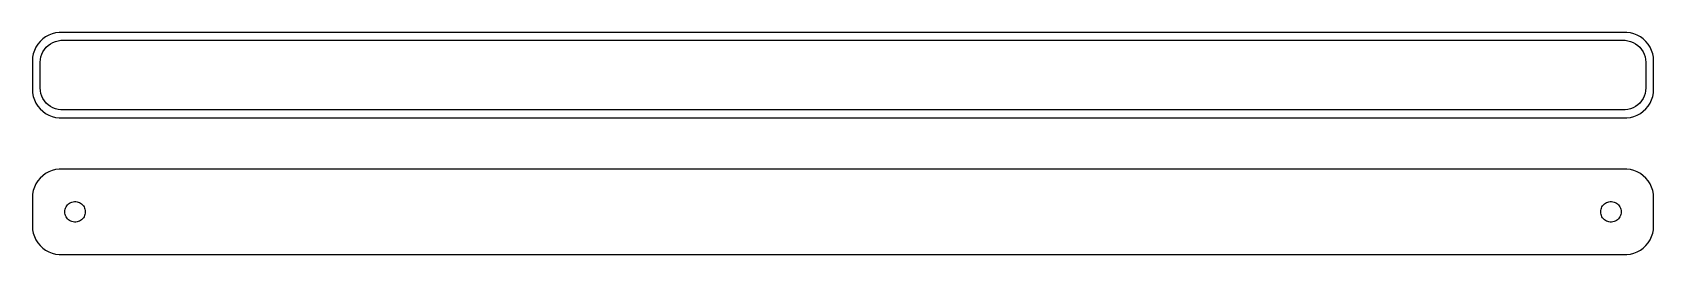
# Model space of a CAD drawing. Header units: metres. Extents: x -142 to 142, y 17 to 55.
import ezdxf

# ---------------------------------------------------------------- set-up
doc = ezdxf.new("R2010")
doc.units = ezdxf.units.M

msp = doc.modelspace()

# ---------------------------------------------------------------- linework, layer by layer
for p, q in [((-140.687, 54.3526), (-141.145, 53.9227)), ((-140.179, 54.7216), (-140.687, 54.3526)), ((-139.629, 55.0241), (-140.179, 54.7216)), ((-139.045, 55.2553), (-139.629, 55.0241)), ((-138.437, 55.4114), (-139.045, 55.2553)), ((-137.814, 55.4901), (-138.437, 55.4114)), ((137.814, 55.4901), (-137.814, 55.4901)), ((138.437, 55.4114), (137.814, 55.4901)), ((139.045, 55.2553), (138.437, 55.4114)), ((139.629, 55.0241), (139.045, 55.2553)), ((140.179, 54.7216), (139.629, 55.0241)), ((140.687, 54.3526), (140.179, 54.7216)), ((141.145, 53.9227), (140.687, 54.3526)), ((-142.343, 51.7434), (-142.461, 51.1267)), ((-142.149, 52.3406), (-142.343, 51.7434)), ((-141.882, 52.9088), (-142.149, 52.3406)), ((-141.545, 53.4389), (-141.882, 52.9088)), ((-141.145, 53.9227), (-141.545, 53.4389)), ((-140.998, 51.2123), (-140.848, 51.6744)), ((-140.848, 51.6744), (-140.641, 52.1141)), ((-140.641, 52.1141), (-140.38, 52.5244)), ((-140.38, 52.5244), (-140.071, 52.8988)), ((-140.071, 52.8988), (-139.716, 53.2315)), ((-139.716, 53.2315), (-139.323, 53.5171)), ((-139.323, 53.5171), (-138.898, 53.7512)), ((-138.898, 53.7512), (-138.446, 53.9301)), ((-138.446, 53.9301), (-137.975, 54.0509)), ((-137.975, 54.0509), (-137.493, 54.1118)), ((-137.493, 54.1118), (137.493, 54.1118)), ((137.493, 54.1118), (137.975, 54.0509)), ((137.975, 54.0509), (138.446, 53.9301)), ((138.446, 53.9301), (138.898, 53.7512)), ((138.898, 53.7512), (139.323, 53.5171)), ((139.323, 53.5171), (139.716, 53.2315)), ((139.716, 53.2315), (140.071, 52.8988)), ((140.071, 52.8988), (140.38, 52.5244)), ((140.38, 52.5244), (140.641, 52.1141)), ((140.641, 52.1141), (140.848, 51.6744)), ((140.848, 51.6744), (140.998, 51.2123)), ((141.545, 53.4389), (141.145, 53.9227)), ((141.882, 52.9088), (141.545, 53.4389)), ((142.149, 52.3406), (141.882, 52.9088)), ((142.343, 51.7434), (142.149, 52.3406)), ((142.461, 51.1267), (142.343, 51.7434)), ((-142.461, 51.1267), (-142.5, 50.5)), ((-142.5, 50.5), (-142.5, 45.5)), ((-141.119, 50.25), (-141.089, 50.735)), ((-141.119, 45.75), (-141.119, 50.25)), ((-141.089, 50.735), (-140.998, 51.2123)), ((140.998, 51.2123), (141.089, 50.735)), ((141.089, 50.735), (141.119, 50.25)), ((141.119, 50.25), (141.119, 45.75)), ((142.5, 50.5), (142.461, 51.1267)), ((142.5, 45.5), (142.5, 50.5)), ((-141.089, 45.265), (-141.119, 45.75)), ((141.119, 45.75), (141.089, 45.265)), ((-142.5, 45.5), (-142.461, 44.8733)), ((-142.461, 44.8733), (-142.343, 44.2566)), ((-142.343, 44.2566), (-142.149, 43.6594)), ((-142.149, 43.6594), (-141.882, 43.0912)), ((-141.882, 43.0912), (-141.545, 42.5611)), ((-140.998, 44.7877), (-141.089, 45.265)), ((-140.848, 44.3256), (-140.998, 44.7877)), ((-140.641, 43.8859), (-140.848, 44.3256)), ((-140.38, 43.4756), (-140.641, 43.8859)), ((-140.071, 43.1012), (-140.38, 43.4756)), ((-139.716, 42.7685), (-140.071, 43.1012)), ((-139.323, 42.4829), (-139.716, 42.7685)), ((139.716, 42.7685), (139.323, 42.4829)), ((140.071, 43.1012), (139.716, 42.7685)), ((140.38, 43.4756), (140.071, 43.1012)), ((140.641, 43.8859), (140.38, 43.4756)), ((140.848, 44.3256), (140.641, 43.8859)), ((140.998, 44.7877), (140.848, 44.3256)), ((141.089, 45.265), (140.998, 44.7877)), ((141.545, 42.5611), (141.882, 43.0912)), ((141.882, 43.0912), (142.149, 43.6594)), ((142.149, 43.6594), (142.343, 44.2566)), ((142.343, 44.2566), (142.461, 44.8733)), ((142.461, 44.8733), (142.5, 45.5)), ((-141.545, 42.5611), (-141.145, 42.0773)), ((-141.145, 42.0773), (-140.687, 41.6474)), ((-140.687, 41.6474), (-140.179, 41.2784)), ((-140.179, 41.2784), (-139.629, 40.9759)), ((-139.629, 40.9759), (-139.045, 40.7447)), ((-138.898, 42.2488), (-139.323, 42.4829)), ((-139.045, 40.7447), (-138.437, 40.5886)), ((-138.446, 42.0699), (-138.898, 42.2488)), ((-137.975, 41.9491), (-138.446, 42.0699)), ((-138.437, 40.5886), (-137.814, 40.5099)), ((-137.493, 41.8882), (-137.975, 41.9491)), ((-137.814, 40.5099), (137.814, 40.5099)), ((137.493, 41.8882), (-137.493, 41.8882)), ((137.975, 41.9491), (137.493, 41.8882)), ((137.814, 40.5099), (138.437, 40.5886)), ((138.446, 42.0699), (137.975, 41.9491)), ((138.437, 40.5886), (139.045, 40.7447)), ((138.898, 42.2488), (138.446, 42.0699)), ((139.323, 42.4829), (138.898, 42.2488)), ((139.045, 40.7447), (139.629, 40.9759)), ((139.629, 40.9759), (140.179, 41.2784)), ((140.179, 41.2784), (140.687, 41.6474)), ((140.687, 41.6474), (141.145, 42.0773)), ((141.145, 42.0773), (141.545, 42.5611)), ((-138.437, 31.4114), (-139.045, 31.2553)), ((-137.814, 31.4901), (-138.437, 31.4114)), ((137.814, 31.4901), (-137.814, 31.4901)), ((138.437, 31.4114), (137.814, 31.4901)), ((139.045, 31.2553), (138.437, 31.4114)), ((-141.882, 28.9088), (-142.149, 28.3406)), ((-141.545, 29.4389), (-141.882, 28.9088)), ((-141.145, 29.9227), (-141.545, 29.4389)), ((-140.687, 30.3526), (-141.145, 29.9227)), ((-140.179, 30.7216), (-140.687, 30.3526)), ((-139.629, 31.0241), (-140.179, 30.7216)), ((-139.045, 31.2553), (-139.629, 31.0241)), ((139.629, 31.0241), (139.045, 31.2553)), ((140.179, 30.7216), (139.629, 31.0241)), ((140.687, 30.3526), (140.179, 30.7216)), ((141.145, 29.9227), (140.687, 30.3526)), ((141.545, 29.4389), (141.145, 29.9227)), ((141.882, 28.9088), (141.545, 29.4389)), ((142.149, 28.3406), (141.882, 28.9088)), ((-142.461, 27.1267), (-142.5, 26.5)), ((-142.5, 26.5), (-142.5, 21.5)), ((-142.343, 27.7434), (-142.461, 27.1267)), ((-142.149, 28.3406), (-142.343, 27.7434)), ((-135.766, 25.6287), (-135.556, 25.7119)), ((-135.556, 25.7119), (-135.337, 25.7681)), ((-135.337, 25.7681), (-135.113, 25.7964)), ((-135.113, 25.7964), (-134.887, 25.7964)), ((-134.887, 25.7964), (-134.663, 25.7681)), ((-134.663, 25.7681), (-134.444, 25.7119)), ((-134.444, 25.7119), (-134.234, 25.6287)), ((134.234, 25.6287), (134.444, 25.7119)), ((134.444, 25.7119), (134.663, 25.7681)), ((134.663, 25.7681), (134.887, 25.7964)), ((134.887, 25.7964), (135.113, 25.7964)), ((135.113, 25.7964), (135.337, 25.7681)), ((135.337, 25.7681), (135.556, 25.7119)), ((135.556, 25.7119), (135.766, 25.6287)), ((142.343, 27.7434), (142.149, 28.3406)), ((142.461, 27.1267), (142.343, 27.7434)), ((142.5, 26.5), (142.461, 27.1267)), ((142.5, 21.5), (142.5, 26.5)), ((-136.8, 24), (-136.786, 24.2256)), ((-136.786, 23.7744), (-136.8, 24)), ((-136.786, 24.2256), (-136.743, 24.4476)), ((-136.743, 23.5524), (-136.786, 23.7744)), ((-136.743, 24.4476), (-136.674, 24.6626)), ((-136.674, 23.3374), (-136.743, 23.5524)), ((-136.674, 24.6626), (-136.577, 24.8671)), ((-136.577, 23.1329), (-136.674, 23.3374)), ((-136.577, 24.8671), (-136.456, 25.058)), ((-136.456, 22.942), (-136.577, 23.1329)), ((-136.456, 25.058), (-136.312, 25.2322)), ((-136.312, 22.7678), (-136.456, 22.942)), ((-136.312, 25.2322), (-136.147, 25.3869)), ((-136.147, 25.3869), (-135.964, 25.5198)), ((-135.964, 25.5198), (-135.766, 25.6287)), ((-134.234, 25.6287), (-134.036, 25.5198)), ((-134.036, 25.5198), (-133.853, 25.3869)), ((-133.853, 25.3869), (-133.688, 25.2322)), ((-133.688, 25.2322), (-133.544, 25.058)), ((-133.544, 22.942), (-133.688, 22.7678)), ((-133.544, 25.058), (-133.423, 24.8671)), ((-133.423, 23.1329), (-133.544, 22.942)), ((-133.423, 24.8671), (-133.326, 24.6626)), ((-133.326, 23.3374), (-133.423, 23.1329)), ((-133.326, 24.6626), (-133.257, 24.4476)), ((-133.257, 23.5524), (-133.326, 23.3374)), ((-133.257, 24.4476), (-133.214, 24.2256)), ((-133.214, 23.7744), (-133.257, 23.5524)), ((-133.214, 24.2256), (-133.2, 24)), ((-133.2, 24), (-133.214, 23.7744)), ((133.2, 24), (133.214, 24.2256)), ((133.214, 23.7744), (133.2, 24)), ((133.214, 24.2256), (133.257, 24.4476)), ((133.257, 23.5524), (133.214, 23.7744)), ((133.257, 24.4476), (133.326, 24.6626)), ((133.326, 23.3374), (133.257, 23.5524)), ((133.326, 24.6626), (133.423, 24.8671)), ((133.423, 23.1329), (133.326, 23.3374)), ((133.423, 24.8671), (133.544, 25.058)), ((133.544, 22.942), (133.423, 23.1329)), ((133.544, 25.058), (133.688, 25.2322)), ((133.688, 22.7678), (133.544, 22.942)), ((133.688, 25.2322), (133.853, 25.3869)), ((133.853, 25.3869), (134.036, 25.5198)), ((134.036, 25.5198), (134.234, 25.6287)), ((135.766, 25.6287), (135.964, 25.5198)), ((135.964, 25.5198), (136.147, 25.3869)), ((136.147, 25.3869), (136.312, 25.2322)), ((136.312, 25.2322), (136.456, 25.058)), ((136.456, 22.942), (136.312, 22.7678)), ((136.456, 25.058), (136.577, 24.8671)), ((136.577, 23.1329), (136.456, 22.942)), ((136.577, 24.8671), (136.674, 24.6626)), ((136.674, 23.3374), (136.577, 23.1329)), ((136.674, 24.6626), (136.743, 24.4476)), ((136.743, 23.5524), (136.674, 23.3374)), ((136.743, 24.4476), (136.786, 24.2256)), ((136.786, 23.7744), (136.743, 23.5524)), ((136.786, 24.2256), (136.8, 24)), ((136.8, 24), (136.786, 23.7744)), ((-142.5, 21.5), (-142.461, 20.8733)), ((-142.461, 20.8733), (-142.343, 20.2566)), ((-142.343, 20.2566), (-142.149, 19.6594)), ((-136.147, 22.6131), (-136.312, 22.7678)), ((-135.964, 22.4802), (-136.147, 22.6131)), ((-135.766, 22.3713), (-135.964, 22.4802)), ((-135.556, 22.2881), (-135.766, 22.3713)), ((-135.337, 22.2319), (-135.556, 22.2881)), ((-135.113, 22.2036), (-135.337, 22.2319)), ((-134.887, 22.2036), (-135.113, 22.2036)), ((-134.663, 22.2319), (-134.887, 22.2036)), ((-134.444, 22.2881), (-134.663, 22.2319)), ((-134.234, 22.3713), (-134.444, 22.2881)), ((-134.036, 22.4802), (-134.234, 22.3713)), ((-133.853, 22.6131), (-134.036, 22.4802)), ((-133.688, 22.7678), (-133.853, 22.6131)), ((133.853, 22.6131), (133.688, 22.7678)), ((134.036, 22.4802), (133.853, 22.6131)), ((134.234, 22.3713), (134.036, 22.4802)), ((134.444, 22.2881), (134.234, 22.3713)), ((134.663, 22.2319), (134.444, 22.2881)), ((134.887, 22.2036), (134.663, 22.2319)), ((135.113, 22.2036), (134.887, 22.2036)), ((135.337, 22.2319), (135.113, 22.2036)), ((135.556, 22.2881), (135.337, 22.2319)), ((135.766, 22.3713), (135.556, 22.2881)), ((135.964, 22.4802), (135.766, 22.3713)), ((136.147, 22.6131), (135.964, 22.4802)), ((136.312, 22.7678), (136.147, 22.6131)), ((142.149, 19.6594), (142.343, 20.2566)), ((142.343, 20.2566), (142.461, 20.8733)), ((142.461, 20.8733), (142.5, 21.5)), ((-142.149, 19.6594), (-141.882, 19.0912)), ((-141.882, 19.0912), (-141.545, 18.5611)), ((-141.545, 18.5611), (-141.145, 18.0773)), ((-141.145, 18.0773), (-140.687, 17.6474)), ((-140.687, 17.6474), (-140.179, 17.2784)), ((-140.179, 17.2784), (-139.629, 16.9759)), ((139.629, 16.9759), (140.179, 17.2784)), ((140.179, 17.2784), (140.687, 17.6474)), ((140.687, 17.6474), (141.145, 18.0773)), ((141.145, 18.0773), (141.545, 18.5611)), ((141.545, 18.5611), (141.882, 19.0912)), ((141.882, 19.0912), (142.149, 19.6594)), ((-139.629, 16.9759), (-139.045, 16.7447)), ((-139.045, 16.7447), (-138.437, 16.5886)), ((-138.437, 16.5886), (-137.814, 16.5099)), ((-137.814, 16.5099), (137.814, 16.5099)), ((137.814, 16.5099), (138.437, 16.5886)), ((138.437, 16.5886), (139.045, 16.7447)), ((139.045, 16.7447), (139.629, 16.9759))]:
    msp.add_line(p, q)

doc.saveas('drawing.dxf')
